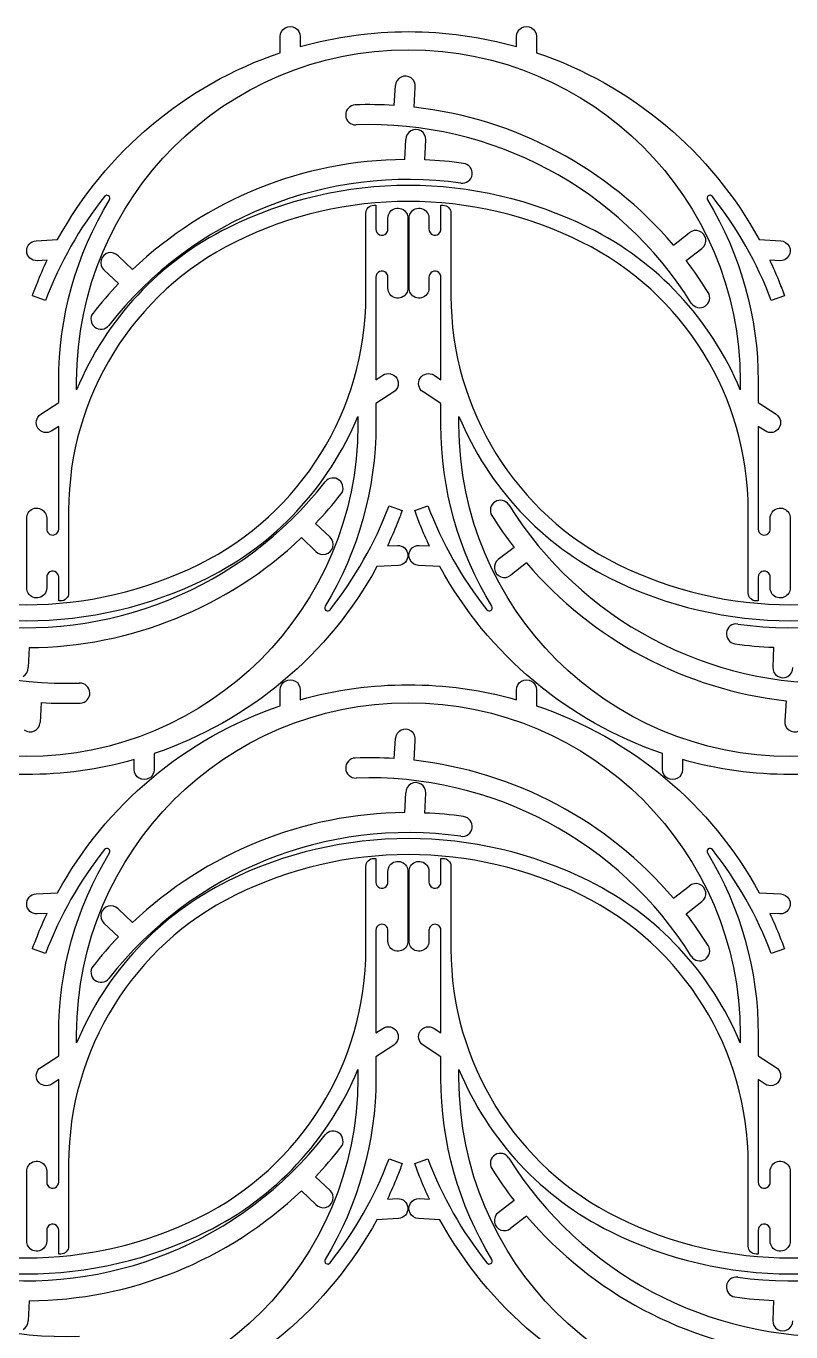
# Model space of a CAD drawing. Extents: x 5 to 3258, y 1 to 2262.
# Drawn here: x 1089 to 1632, y 1336 to 2262 of the extents above; entities that cross this region are included whole.
import ezdxf

# ---------------------------------------------------------------- set-up
doc = ezdxf.new("R2010")
doc.units = 0
doc.layers.add('Capa_1', color=7, linetype='CONTINUOUS')

msp = doc.modelspace()

# ---------------------------------------------------------------- linework, layer by layer
at = {"layer": 'Capa_1', "color": 7}
for points in [[(1269.495544, 2243.511748), (1269.495544, 2254.984296)], [(1437.03456, 2247.897682), (1437.03456, 2254.984296)], [(1451.207789, 2254.984296), (1451.207789, 2243.511748)], [(1350.230532, 2206.12214), (1351.113586, 2220.267827)], [(1364.354127, 2204.885199), (1365.237178, 2219.030888)], [(1357.899846, 2167.751546), (1358.500259, 2181.912047)], [(1372.075369, 2167.505394), (1372.675782, 2181.665895)], [(1335.855705, 2135.330079), (1337.273031, 2135.330079), (1337.273031, 2125.408791)], [(1383.439096, 2118.322176), (1383.439096, 2125.408791), (1383.439096, 2135.330079)], [(1330.186416, 2071.10931), (1330.186416, 2125.408791)], [(1390.52571, 2129.660759), (1390.52571, 2125.408791)], [(1548.316268, 2107.070794), (1559.549779, 2115.713045)], [(1096.323441, 2110.074602), (1111.576234, 2110.880718)], [(1557.239555, 2096.05349), (1568.473066, 2104.695741)], [(1104.148213, 2096.295078), (1097.071476, 2095.921131)], [(1164.72108, 2089.702258), (1154.452468, 2099.471388)], [(1623.631631, 2095.9215), (1616.55491, 2096.295474)], [(1154.695056, 2079.678047), (1144.426447, 2089.447178)], [(1337.273031, 2084.306457), (1337.273031, 2011.501106)], [(1103.000527, 2067.718674), (1093.666551, 2071.081443)], [(1378.49315, 2014.715594), (1378.493348, 2014.715991)], [(1378.493348, 2014.715991), (1383.439096, 2011.501106)], [(1595.627033, 2010.436523), (1595.627033, 2004.356123)], [(1608.382938, 2010.435758), (1608.382938, 1995.238429), (1608.384441, 1995.263941), (1621.053436, 1987.028643)], [(1349.943321, 2002.832759), (1337.274315, 1994.597461), (1337.272815, 1994.622973)], [(1383.439096, 1979.425276), (1383.439096, 1994.622605), (1383.437594, 1994.597093), (1370.768598, 2002.832391)], [(1099.649661, 1987.028274), (1112.318668, 1995.263572), (1112.320167, 1995.23806)], [(1396.195002, 1979.42451), (1396.195002, 1985.50491)], [(1112.319952, 1905.554577), (1112.319952, 1978.359928)], [(1613.328686, 1975.145043), (1608.382938, 1978.359928)], [(1613.328885, 1975.14544), (1613.328686, 1975.145043)], [(1119.406566, 1918.751723), (1119.406566, 1864.452243)], [(1346.592455, 1922.142359), (1355.926431, 1918.779591)], [(1364.785483, 1918.779222), (1374.119461, 1922.141991)], [(1294.488857, 1909.478494), (1304.757466, 1899.709363)], [(1284.462834, 1899.454283), (1294.731445, 1889.685153)], [(1345.44477, 1893.565956), (1352.521507, 1893.939902)], [(1368.190403, 1893.939534), (1375.267124, 1893.565559)], [(1435.239436, 1892.54645), (1424.005925, 1883.904198)], [(1444.162723, 1881.529146), (1432.929212, 1872.886895)], [(1608.382938, 1871.538857), (1608.382938, 1864.452243), (1608.382938, 1854.530955), (1606.965616, 1854.530955)], [(1113.737278, 1854.530955), (1112.319952, 1854.530955), (1112.319952, 1864.452243)], [(1601.296324, 1860.200274), (1601.296324, 1864.452243)], [(1091.284067, 1821.404995), (1090.683654, 1807.244494)], [(1619.337597, 1821.651147), (1618.737184, 1807.490646)], [(1269.495544, 1780.102655), (1269.495544, 1791.575204)], [(1437.03456, 1784.488589), (1437.03456, 1791.575204)], [(1451.207789, 1791.575204), (1451.207789, 1780.102655)], [(1100.019407, 1782.4778), (1099.136353, 1768.332113)], [(1628.124864, 1783.714741), (1627.241812, 1769.569052)], [(1350.230532, 1742.713047), (1351.113586, 1756.858734)], [(1364.354127, 1741.476106), (1365.237178, 1755.621795)], [(1180.097439, 1746.349285), (1180.097439, 1734.876737)], [(1540.614246, 1734.876737), (1540.614246, 1746.349285)], [(1357.899846, 1704.342453), (1358.500259, 1718.502954)], [(1372.075369, 1704.096301), (1372.675782, 1718.256802)], [(1335.855705, 1671.920986), (1337.273031, 1671.920986), (1337.273031, 1661.999698)], [(1383.439096, 1654.913084), (1383.439096, 1661.999698), (1383.439096, 1671.920986)], [(1330.186416, 1607.700217), (1330.186416, 1661.999698)], [(1390.52571, 1666.251666), (1390.52571, 1661.999698)], [(1548.316268, 1643.661701), (1559.549779, 1652.303952)], [(1096.323441, 1646.665509), (1111.576234, 1647.471626)], [(1557.239555, 1632.644397), (1568.473066, 1641.286648)], [(1104.148213, 1632.885985), (1097.071476, 1632.512038)], [(1164.72108, 1626.293165), (1154.452468, 1636.062295)], [(1623.631631, 1632.512407), (1616.55491, 1632.886381)], [(1154.695056, 1616.268954), (1144.426447, 1626.038085)], [(1337.273031, 1620.897364), (1337.273031, 1548.092013)], [(1103.000527, 1604.309581), (1093.666551, 1607.67235)], [(1378.49315, 1551.306501), (1378.493348, 1551.306898)], [(1378.493348, 1551.306898), (1383.439096, 1548.092013)], [(1349.943321, 1539.423666), (1337.274315, 1531.188369), (1337.272815, 1531.21388)], [(1383.439096, 1516.016183), (1383.439096, 1531.213512), (1383.437594, 1531.188), (1370.768598, 1539.423298)], [(1595.627033, 1547.02743), (1595.627033, 1540.94703)], [(1608.382938, 1547.026665), (1608.382938, 1531.829336), (1608.384441, 1531.854848), (1621.053436, 1523.61955)], [(1099.649661, 1523.619181), (1112.318668, 1531.854479), (1112.320167, 1531.828967)], [(1396.195002, 1516.015417), (1396.195002, 1522.095817)], [(1112.319952, 1442.145484), (1112.319952, 1514.950835), (1107.374218, 1511.73595)], [(1613.328686, 1511.73595), (1608.382938, 1514.950835)], [(1613.328885, 1511.736347), (1613.328686, 1511.73595)], [(1119.406566, 1455.34263), (1119.406566, 1401.04315)], [(1346.592455, 1458.733266), (1355.926431, 1455.370498)], [(1364.785483, 1455.370129), (1374.119461, 1458.732898)], [(1294.488857, 1446.069401), (1304.757466, 1436.30027)], [(1284.462834, 1436.04519), (1294.731445, 1426.27606)], [(1345.44477, 1430.156863), (1352.521507, 1430.530809)], [(1368.190403, 1430.530441), (1375.267124, 1430.156466)], [(1435.239436, 1429.137357), (1424.005925, 1420.495105)], [(1444.162723, 1418.120053), (1432.929212, 1409.477802)], [(1113.737278, 1391.121862), (1112.319952, 1391.121862), (1112.319952, 1401.04315)], [(1601.296324, 1396.791181), (1601.296324, 1401.04315)], [(1608.382938, 1408.129764), (1608.382938, 1401.04315), (1608.382938, 1391.121862), (1606.965616, 1391.121862)], [(1091.284067, 1357.995902), (1090.683654, 1343.835401)], [(1619.337597, 1358.242054), (1618.737184, 1344.081553)]]:
    msp.add_lwpolyline(points, dxfattribs=at)
for points in [[(1488.225455, 2119.355941)], [(1503.59658, 1870.505093)], [(1488.225455, 1655.946848)], [(1503.59658, 1407.096)]]:
    msp.add_lwpolyline(points, close=True, dxfattribs=at)
for points in [[(1269.495544, 2254.984296), (1269.495544, 2257.5161), (1270.846245, 2259.855584), (1273.038852, 2261.121486)], [(1273.038852, 2261.121486), (1275.231458, 2262.387388), (1277.932861, 2262.387388), (1280.125467, 2261.121486)], [(1280.125467, 2261.121486), (1282.318074, 2259.855584), (1283.668775, 2257.5161), (1283.668775, 2254.984296)], [(1283.668775, 2247.897682), (1333.81954, 2261.989916), (1386.883796, 2261.989916), (1437.03456, 2247.897682)], [(1437.03456, 2254.984296), (1437.03456, 2257.5161), (1438.385261, 2259.855583), (1440.577867, 2261.121484)], [(1440.577867, 2261.121484), (1442.770474, 2262.387386), (1445.471876, 2262.387386), (1447.664482, 2261.121484)], [(1447.664482, 2261.121484), (1449.857088, 2259.855583), (1451.207789, 2257.5161), (1451.207789, 2254.984296)], [(1283.668775, 2254.984296), (1283.668775, 2254.984296), (1283.668775, 2247.897682), (1283.668775, 2247.897682)], [(1111.576234, 2110.880718), (1145.696517, 2173.350446), (1202.070428, 2220.696967), (1269.495544, 2243.511748)], [(1125.07586, 2010.436523), (1125.100561, 2140.358174), (1230.429794, 2245.667384), (1360.351447, 2245.667384)], [(1360.351447, 2245.667384), (1490.273099, 2245.667384), (1595.602332, 2140.358174), (1595.627033, 2010.436523)], [(1451.207789, 2243.511748), (1518.632755, 2220.697006), (1575.006565, 2173.35063), (1609.126863, 2110.881087)], [(1355.141117, 2226.227894), (1352.815791, 2225.120118), (1351.274009, 2222.838541), (1351.113586, 2220.267827)], [(1362.306976, 2225.60031), (1360.20961, 2227.095424), (1357.466443, 2227.335669), (1355.141117, 2226.227894)], [(1365.237178, 2219.030888), (1365.526055, 2221.590352), (1364.404342, 2224.105197), (1362.306976, 2225.60031)], [(1322.676593, 2206.500199), (1318.765706, 2206.362862), (1315.706408, 2203.081532), (1315.842971, 2199.170618)], [(1350.230532, 2206.12214), (1341.057446, 2206.694784), (1331.861937, 2206.820953), (1322.676593, 2206.500199)], [(1315.842971, 2199.170618), (1315.979534, 2195.259704), (1319.26026, 2192.199757), (1323.171201, 2192.335547)], [(1560.94133, 2065.910927), (1509.958578, 2147.500382), (1419.321118, 2195.693174), (1323.171201, 2192.335547)], [(1548.316268, 2107.070794), (1501.63586, 2161.846257), (1435.868397, 2196.815437), (1364.354127, 2204.885199)], [(1362.101131, 2188.139106), (1359.858989, 2186.87144), (1358.48054, 2184.487662), (1358.500259, 2181.912047)], [(1369.293276, 2188.014217), (1367.096497, 2189.358963), (1364.343274, 2189.406771), (1362.101131, 2188.139106)], [(1372.675782, 2181.665895), (1372.784911, 2184.239272), (1371.490055, 2186.669471), (1369.293276, 2188.014217)], [(1397.545367, 2150.965852), (1302.273137, 2164.355489), (1207.09468, 2125.900896), (1147.862796, 2050.087546)], [(1357.899846, 2167.751546), (1285.933819, 2167.201268), (1216.871363, 2139.298225), (1164.72108, 2089.702258)], [(1488.225455, 2119.355941), (1407.661421, 2159.326892), (1313.041469, 2159.326892), (1232.477435, 2119.355941)], [(1399.517875, 2165.001208), (1390.416379, 2166.280336), (1381.258059, 2167.116051), (1372.075369, 2167.505394)], [(1405.547911, 2156.997472), (1406.092528, 2160.872686), (1403.392981, 2164.455825), (1399.517875, 2165.001208)], [(1397.545367, 2150.965852), (1401.420689, 2150.422002), (1405.003294, 2153.122257), (1405.547911, 2156.997472)], [(1144.836484, 2141.553172), (1127.155386, 2119.254225), (1113.042111, 2094.346308), (1103.000527, 2067.718674)], [(1147.716848, 2141.977492), (1146.795303, 2142.618797), (1145.533946, 2142.43298), (1144.836484, 2141.553172)], [(1148.319762, 2139.129153), (1148.902418, 2140.088855), (1148.638392, 2141.336188), (1147.716848, 2141.977492)], [(1483.186079, 2109.198781), (1405.796983, 2147.594522), (1314.905898, 2147.594522), (1237.516803, 2109.198781)], [(1572.986272, 2141.977885), (1572.064722, 2141.336588), (1571.800686, 2140.089257), (1572.383335, 2139.12955)], [(1575.866633, 2141.553541), (1575.169178, 2142.433355), (1573.907822, 2142.619182), (1572.986272, 2141.977885)], [(1617.702573, 2067.719043), (1607.660994, 2094.346676), (1593.547725, 2119.254592), (1575.866633, 2141.553541)], [(1112.320167, 2010.435389), (1112.320175, 2055.818952), (1124.772013, 2100.332616), (1148.319762, 2139.129153)], [(1330.186416, 2129.660759), (1330.186409, 2131.164353), (1330.783704, 2132.606366), (1331.846902, 2133.669571)], [(1331.846902, 2133.669571), (1332.910101, 2134.732775), (1334.352111, 2135.330078), (1335.855705, 2135.330079)], [(1345.776968, 2126.117452), (1345.776988, 2129.308049), (1347.90918, 2132.105221), (1350.985719, 2132.950688)], [(1350.985719, 2132.950688), (1354.062259, 2133.796156), (1357.324449, 2132.481421), (1358.954954, 2129.73891)], [(1361.757175, 2129.73891), (1363.38768, 2132.481419), (1366.64987, 2133.796152), (1369.726407, 2132.950685)], [(1369.726407, 2132.950685), (1372.802945, 2132.105218), (1374.935137, 2129.308048), (1374.935159, 2126.117452)], [(1383.439096, 2135.330079), (1383.439096, 2135.330079), (1384.856419, 2135.330079), (1384.856419, 2135.330079)], [(1384.856419, 2135.330079), (1386.360013, 2135.330079), (1387.802024, 2134.732776), (1388.865223, 2133.669572)], [(1388.865223, 2133.669572), (1389.928423, 2132.606367), (1390.525718, 2131.164354), (1390.52571, 2129.660759)], [(1572.383335, 2139.12955), (1595.931092, 2100.333006), (1608.382933, 2055.819331), (1608.382938, 2010.435758)], [(1330.186416, 2125.408791), (1330.186416, 2125.408791), (1330.186416, 2129.660759), (1330.186416, 2129.660759)], [(1337.273031, 2125.408791), (1337.273031, 2125.408791), (1337.273031, 2118.322176), (1337.273031, 2118.322176)], [(1345.776968, 2118.322176), (1345.776968, 2118.322176), (1345.776968, 2126.117452), (1345.776968, 2126.117452)], [(1358.954954, 2129.73891), (1359.606365, 2128.643236), (1359.950188, 2127.392144), (1359.950196, 2126.117452)], [(1359.950196, 2126.117452), (1359.950196, 2126.117452), (1359.950196, 2076.511181), (1359.950196, 2076.511181)], [(1360.761931, 2126.117452), (1360.761939, 2127.392144), (1361.105763, 2128.643236), (1361.757175, 2129.73891)], [(1360.761931, 2076.511181), (1360.761931, 2076.511181), (1360.761931, 2126.117452), (1360.761931, 2126.117452)], [(1374.935159, 2126.117452), (1374.935159, 2126.117452), (1374.935159, 2118.322176), (1374.935159, 2118.322176)], [(1390.52571, 2125.408791), (1390.52571, 2125.408791), (1390.52571, 2071.10931), (1390.52571, 2071.10931)], [(1232.477435, 2119.355941), (1183.944426, 2095.27682), (1145.786485, 2054.419353), (1125.07586, 2004.356123)], [(1337.273031, 2118.322176), (1337.273032, 2116.602417), (1338.30899, 2115.051997), (1339.897841, 2114.393873)], [(1339.897841, 2114.393873), (1341.486691, 2113.73575), (1343.315537, 2114.099529), (1344.531592, 2115.315581)], [(1344.531592, 2115.315581), (1345.328991, 2116.112979), (1345.776967, 2117.194484), (1345.776968, 2118.322176)], [(1374.935159, 2118.322176), (1374.935159, 2117.194484), (1375.383133, 2116.11298), (1376.180532, 2115.315581)], [(1376.180532, 2115.315581), (1377.396587, 2114.099527), (1379.225434, 2113.735746), (1380.814286, 2114.39387)], [(1380.814286, 2114.39387), (1382.403137, 2115.051994), (1383.439096, 2116.602416), (1383.439096, 2118.322176)], [(1595.627033, 2004.356123), (1574.916407, 2054.419354), (1536.758465, 2095.276821), (1488.225455, 2119.355941)], [(1566.634579, 2116.957293), (1564.222269, 2117.860034), (1561.510139, 2117.383724), (1559.549779, 2115.713045)], [(1571.16193, 2111.367514), (1570.780002, 2113.91473), (1569.046888, 2116.054552), (1566.634579, 2116.957293)], [(1089.625909, 2102.624123), (1089.419452, 2106.530471), (1092.417245, 2109.865281), (1096.323441, 2110.074602)], [(1237.516803, 2109.198781), (1165.168494, 2073.303969), (1119.406557, 1999.515053), (1119.406566, 1918.751723)], [(1601.296324, 1918.751723), (1601.296332, 1999.515055), (1555.534391, 2073.303971), (1483.186079, 2109.198781)], [(1568.473066, 2104.695741), (1570.514534, 2106.266279), (1571.543857, 2108.820298), (1571.16193, 2111.367514)], [(1609.126863, 2110.881087), (1609.126863, 2110.881087), (1624.379666, 2110.074999), (1624.379666, 2110.074999)], [(1624.379666, 2110.074999), (1626.907945, 2109.941375), (1629.172884, 2108.469081), (1630.321302, 2106.212715)], [(1630.321302, 2106.212715), (1631.46972, 2103.95635), (1631.327146, 2101.258708), (1629.947285, 2099.135966)], [(1097.071476, 2095.921131), (1093.164977, 2095.717538), (1089.832366, 2098.717775), (1089.625909, 2102.624123)], [(1097.192713, 2080.356602), (1099.347663, 2085.739312), (1101.667254, 2091.054637), (1104.148213, 2096.295078)], [(1142.449618, 2096.363503), (1141.803533, 2093.870135), (1142.560284, 2091.222493), (1144.426447, 2089.447178)], [(1147.536501, 2101.449466), (1145.043016, 2100.803831), (1143.095704, 2098.85687), (1142.449618, 2096.363503)], [(1154.452468, 2099.471388), (1152.677491, 2101.337872), (1150.029985, 2102.095102), (1147.536501, 2101.449466)], [(1572.96094, 2073.421651), (1568.09048, 2081.216008), (1562.84382, 2088.768877), (1557.239555, 2096.05349)], [(1616.55491, 2096.295474), (1618.833519, 2091.482412), (1620.976048, 2086.606095), (1622.979946, 2081.672331)], [(1629.947285, 2099.135966), (1628.567424, 2097.013224), (1626.15991, 2095.787876), (1623.631631, 2095.9215)], [(1339.89788, 2088.234691), (1338.309037, 2087.576589), (1337.273066, 2086.026201), (1337.273031, 2084.306457)], [(1344.531592, 2087.312967), (1343.315548, 2088.529008), (1341.486723, 2088.892793), (1339.89788, 2088.234691)], [(1345.776968, 2084.306457), (1345.776944, 2085.43412), (1345.328971, 2086.51559), (1344.531592, 2087.312967)], [(1376.180532, 2087.312967), (1375.383154, 2086.515589), (1374.935182, 2085.434119), (1374.935159, 2084.306457)], [(1380.814246, 2088.234694), (1379.225402, 2088.892796), (1377.396576, 2088.52901), (1376.180532, 2087.312967)], [(1383.439096, 2084.306457), (1383.439062, 2086.026202), (1382.40309, 2087.576592), (1380.814246, 2088.234694)], [(1093.666551, 2071.081443), (1094.787731, 2074.1935), (1095.963298, 2077.285693), (1097.192713, 2080.356602)], [(1154.695056, 2079.678047), (1148.360039, 2073.019144), (1142.352629, 2066.056075), (1136.694115, 2058.813517)], [(1350.985692, 2069.677896), (1347.909146, 2070.523378), (1345.776962, 2073.320574), (1345.776968, 2076.511181)], [(1345.776968, 2076.511181), (1345.776968, 2076.511181), (1345.776968, 2084.306457), (1345.776968, 2084.306457)], [(1359.950196, 2076.511181), (1359.950198, 2075.23647), (1359.606375, 2073.985357), (1358.954954, 2072.889666)], [(1361.757175, 2072.889666), (1361.105753, 2073.985357), (1360.761929, 2075.23647), (1360.761931, 2076.511181)], [(1374.935159, 2076.511181), (1374.935163, 2073.320575), (1372.802979, 2070.523381), (1369.726435, 2069.677899)], [(1374.935159, 2084.306457), (1374.935159, 2084.306457), (1374.935159, 2076.511181), (1374.935159, 2076.511181)], [(1383.439096, 2011.501106), (1383.439096, 2011.501106), (1383.439096, 2084.306457), (1383.439096, 2084.306457)], [(1622.979946, 2081.672331), (1624.402637, 2078.169563), (1625.755109, 2074.638684), (1627.036551, 2071.081811)], [(1212.076179, 1880.662252), (1284.424488, 1916.557065), (1330.186426, 1990.345981), (1330.186416, 2071.10931)], [(1358.954954, 2072.889666), (1357.324444, 2070.147147), (1354.062238, 2068.832413), (1350.985692, 2069.677896)], [(1369.726435, 2069.677899), (1366.64989, 2068.832417), (1363.387686, 2070.147149), (1361.757175, 2072.889666)], [(1390.52571, 2071.10931), (1390.525703, 1990.345979), (1436.287644, 1916.557062), (1508.635956, 1880.662252)], [(1570.705754, 2063.657673), (1574.024414, 2065.731412), (1575.034023, 2070.102582), (1572.96094, 2073.421651)], [(1627.036551, 2071.081811), (1627.036551, 2071.081811), (1617.702573, 2067.719043), (1617.702573, 2067.719043)], [(1136.694115, 2058.813517), (1134.285452, 2055.729326), (1134.832618, 2051.276569), (1137.916333, 2048.867295)], [(1560.94133, 2065.910927), (1563.015725, 2062.592678), (1567.387095, 2061.583933), (1570.705754, 2063.657673)], [(1137.916333, 2048.867295), (1141.000048, 2046.458022), (1145.452913, 2047.004307), (1147.862796, 2050.087546)], [(1112.320167, 1995.23806), (1112.320167, 1995.23806), (1112.320167, 2010.435389), (1112.320167, 2010.435389)], [(1125.07586, 2004.356123), (1125.07586, 2004.356123), (1125.07586, 2010.436523), (1125.07586, 2010.436523)], [(1337.273031, 2011.501106), (1337.273031, 2011.501106), (1342.218764, 2014.715991), (1342.218764, 2014.715991)], [(1342.218764, 2014.715991), (1345.499951, 2016.842046), (1349.88308, 2015.909054), (1352.013947, 2012.630991)], [(1352.013947, 2012.630991), (1354.144814, 2009.352927), (1353.218255, 2004.968434), (1349.943321, 2002.832759)], [(1370.768598, 2002.832391), (1367.497988, 2004.969776), (1366.574332, 2009.351053), (1368.703739, 2012.626864)], [(1368.703739, 2012.626864), (1370.833145, 2015.902675), (1375.212158, 2016.837008), (1378.49315, 2014.715594)], [(1337.272815, 1994.622973), (1337.272815, 1994.622973), (1337.272815, 1979.425644), (1337.272815, 1979.425644)], [(1097.579035, 1977.230043), (1095.448168, 1980.508106), (1096.374728, 1984.8926), (1099.649661, 1987.028274)], [(1217.115547, 1870.505093), (1265.648556, 1894.584213), (1303.806498, 1935.44168), (1324.517122, 1985.50491)], [(1324.517122, 1985.50491), (1324.517122, 1985.50491), (1324.517122, 1979.42451), (1324.517122, 1979.42451)], [(1396.195002, 1985.50491), (1416.905627, 1935.44168), (1455.06357, 1894.584213), (1503.59658, 1870.505093)], [(1621.053436, 1987.028643), (1624.324046, 1984.891257), (1625.247702, 1980.50998), (1623.118296, 1977.234169)], [(1089.241536, 1744.19365), (959.319883, 1744.19365), (853.99065, 1849.50286), (853.96595, 1979.42451)], [(1324.517122, 1979.42451), (1324.492422, 1849.50286), (1219.163189, 1744.19365), (1089.241536, 1744.19365)], [(1107.374218, 1975.145043), (1104.093032, 1973.018988), (1099.709902, 1973.951979), (1097.579035, 1977.230043)], [(1112.319952, 1978.359928), (1112.319952, 1978.359928), (1107.374218, 1975.145043), (1107.374218, 1975.145043)], [(1337.272815, 1979.425644), (1337.272807, 1934.042081), (1324.82097, 1889.528417), (1301.27322, 1850.73188)], [(1419.438699, 1850.731484), (1395.890942, 1889.528028), (1383.439101, 1934.041702), (1383.439096, 1979.425276)], [(1631.470588, 1744.19365), (1501.548935, 1744.19365), (1396.219702, 1849.50286), (1396.195002, 1979.42451)], [(1608.382938, 1978.359928), (1608.382938, 1978.359928), (1608.382938, 1905.554577), (1608.382938, 1905.554577)], [(1623.118296, 1977.234169), (1620.988889, 1973.958359), (1616.609877, 1973.024025), (1613.328885, 1975.14544)], [(1866.746174, 1979.42451), (1866.721474, 1849.50286), (1761.392241, 1744.19365), (1631.470588, 1744.19365)], [(1051.638547, 1838.190689), (1146.910776, 1824.801052), (1242.089234, 1863.255645), (1301.321117, 1939.068995)], [(1311.26758, 1940.289246), (1308.183866, 1942.698519), (1303.731001, 1942.152234), (1301.321117, 1939.068995)], [(1312.489798, 1930.343024), (1314.898462, 1933.427215), (1314.351295, 1937.879972), (1311.26758, 1940.289246)], [(1593.867599, 1838.190689), (1689.139828, 1824.801052), (1784.318286, 1863.255645), (1843.550169, 1939.068995)], [(1294.488857, 1909.478494), (1300.823874, 1916.137397), (1306.831284, 1923.100466), (1312.489798, 1930.343024)], [(1431.537661, 1922.689013), (1429.463265, 1926.007262), (1425.091896, 1927.016006), (1421.773236, 1924.942267)], [(889.308609, 1922.689013), (940.291361, 1841.099558), (1030.928821, 1792.906765), (1127.078738, 1796.264393)], [(1090.638029, 1916.971367), (1092.268539, 1919.713887), (1095.530744, 1921.02862), (1098.60729, 1920.183138)], [(1098.60729, 1920.183138), (1101.683836, 1919.337655), (1103.81602, 1916.54046), (1103.816015, 1913.349852)], [(1304.756498, 1848.307861), (1322.437597, 1870.606809), (1336.550871, 1895.514725), (1346.592455, 1922.142359)], [(1355.926431, 1918.779591), (1354.805252, 1915.667534), (1353.629684, 1912.57534), (1352.400269, 1909.504432)], [(1368.842088, 1908.188702), (1367.419397, 1911.69147), (1366.066925, 1915.22235), (1364.785483, 1918.779222)], [(1374.119461, 1922.141991), (1384.161041, 1895.514358), (1398.274309, 1870.606442), (1415.955402, 1848.307493)], [(1421.773236, 1924.942267), (1418.454577, 1922.868528), (1417.444968, 1918.497358), (1419.518051, 1915.178289)], [(1431.537661, 1922.689013), (1482.520413, 1841.099558), (1573.157873, 1792.906765), (1669.30779, 1796.264393)], [(1601.296324, 1864.452243), (1601.296324, 1864.452243), (1601.296324, 1918.751723), (1601.296324, 1918.751723)], [(1616.886875, 1913.349852), (1616.886872, 1916.540458), (1619.019055, 1919.337652), (1622.0956, 1920.183134)], [(1622.0956, 1920.183134), (1625.172144, 1921.028617), (1628.434349, 1919.713885), (1630.06486, 1916.971367)], [(1089.642786, 1913.349852), (1089.642784, 1914.624564), (1089.986607, 1915.875676), (1090.638029, 1916.971367)], [(1089.642786, 1863.743581), (1089.642786, 1863.743581), (1089.642786, 1913.349852), (1089.642786, 1913.349852)], [(1103.816015, 1913.349852), (1103.816015, 1913.349852), (1103.816015, 1905.554577), (1103.816015, 1905.554577)], [(1352.400269, 1909.504432), (1350.24532, 1904.121722), (1347.925729, 1898.806396), (1345.44477, 1893.565956)], [(1419.518051, 1915.178289), (1424.388511, 1907.383932), (1429.63517, 1899.831063), (1435.239436, 1892.54645)], [(1616.886875, 1905.554577), (1616.886875, 1905.554577), (1616.886875, 1913.349852), (1616.886875, 1913.349852)], [(1630.06486, 1916.971367), (1630.716282, 1915.875676), (1631.060105, 1914.624564), (1631.060104, 1913.349852)], [(1631.060104, 1913.349852), (1631.060104, 1913.349852), (1631.060104, 1863.743581), (1631.060104, 1863.743581)], [(1091.284067, 1821.404995), (1163.250095, 1821.955273), (1232.312551, 1849.858316), (1284.462834, 1899.454283)], [(1103.816015, 1905.554577), (1103.816038, 1904.426914), (1104.264012, 1903.345444), (1105.061391, 1902.548066)], [(1105.061391, 1902.548066), (1106.277435, 1901.332025), (1108.10626, 1900.968241), (1109.695103, 1901.626342)], [(1109.695103, 1901.626342), (1111.283945, 1902.284444), (1112.319916, 1903.834833), (1112.319952, 1905.554577)], [(1306.734295, 1892.793038), (1307.380381, 1895.286406), (1306.62363, 1897.934048), (1304.757466, 1899.709363)], [(1375.267124, 1893.565559), (1372.988515, 1898.378622), (1370.845986, 1903.254938), (1368.842088, 1908.188702)], [(1608.382938, 1905.554577), (1608.382973, 1903.834832), (1609.418944, 1902.284441), (1611.007788, 1901.626339)], [(1611.007788, 1901.626339), (1612.596632, 1900.968237), (1614.425459, 1901.332023), (1615.641502, 1902.548066)], [(1615.641502, 1902.548066), (1616.43888, 1903.345444), (1616.886853, 1904.426914), (1616.886875, 1905.554577)], [(1301.647413, 1887.707075), (1304.140897, 1888.35271), (1306.08821, 1890.299671), (1306.734295, 1892.793038)], [(1352.521507, 1893.939902), (1356.428005, 1894.143496), (1359.760617, 1891.143259), (1359.967074, 1887.23691)], [(1361.500732, 1883.648318), (1360.352314, 1885.904684), (1360.494889, 1888.602325), (1361.87475, 1890.725068)], [(1361.87475, 1890.725068), (1363.254611, 1892.84781), (1365.662124, 1894.073157), (1368.190403, 1893.939534)], [(966.406904, 1880.662252), (1043.795999, 1842.266512), (1134.687084, 1842.266512), (1212.076179, 1880.662252)], [(1294.731445, 1889.685153), (1296.506423, 1887.818669), (1299.153929, 1887.061439), (1301.647413, 1887.707075)], [(1359.967074, 1887.23691), (1360.173531, 1883.330562), (1357.175738, 1879.995752), (1353.269542, 1879.786432)], [(1367.442369, 1879.786035), (1364.914089, 1879.919658), (1362.64915, 1881.391952), (1361.500732, 1883.648318)], [(1424.005925, 1883.904198), (1421.964456, 1882.333661), (1420.935133, 1879.779642), (1421.317061, 1877.232426)], [(1444.162723, 1881.529146), (1490.843131, 1826.753683), (1556.610593, 1791.784503), (1628.124864, 1783.714741)], [(1508.635956, 1880.662252), (1586.025051, 1842.266512), (1676.916136, 1842.266512), (1754.305231, 1880.662252)], [(1105.061391, 1874.545452), (1104.263991, 1873.748054), (1103.816016, 1872.66655), (1103.816015, 1871.538857)], [(1103.816015, 1871.538857), (1103.816015, 1871.538857), (1103.816015, 1863.743581), (1103.816015, 1863.743581)], [(1109.695142, 1875.46716), (1108.106292, 1876.125284), (1106.277446, 1875.761505), (1105.061391, 1874.545452)], [(1112.319952, 1871.538857), (1112.319951, 1873.258616), (1111.283992, 1874.809037), (1109.695142, 1875.46716)], [(1112.319952, 1864.452243), (1112.319952, 1864.452243), (1112.319952, 1871.538857), (1112.319952, 1871.538857)], [(1338.016748, 1878.980315), (1303.896466, 1816.510588), (1247.522555, 1769.164067), (1180.097439, 1746.349285)], [(1353.269542, 1879.786432), (1353.269542, 1879.786432), (1338.016748, 1878.980315), (1338.016748, 1878.980315)], [(1382.695172, 1878.979946), (1382.695172, 1878.979946), (1367.442369, 1879.786035), (1367.442369, 1879.786035)], [(1540.614246, 1746.349285), (1473.18928, 1769.164028), (1416.815469, 1816.510403), (1382.695172, 1878.979946)], [(1421.317061, 1877.232426), (1421.698988, 1874.685209), (1423.432102, 1872.545388), (1425.844412, 1871.642647)], [(1425.844412, 1871.642647), (1428.256722, 1870.739905), (1430.968852, 1871.216216), (1432.929212, 1872.886895)], [(1611.007749, 1875.467163), (1609.418897, 1874.809039), (1608.382938, 1873.258618), (1608.382938, 1871.538857)], [(1615.641502, 1874.545452), (1614.425448, 1875.761507), (1612.596601, 1876.125287), (1611.007749, 1875.467163)], [(1616.886875, 1871.538857), (1616.886875, 1872.666549), (1616.438901, 1873.748054), (1615.641502, 1874.545452)], [(1616.886875, 1863.743581), (1616.886875, 1863.743581), (1616.886875, 1871.538857), (1616.886875, 1871.538857)], [(961.367528, 1870.505093), (1041.931561, 1830.534141), (1136.551513, 1830.534141), (1217.115547, 1870.505093)], [(1090.638029, 1860.122123), (1089.986617, 1861.217798), (1089.642794, 1862.468889), (1089.642786, 1863.743581)], [(1103.816015, 1863.743581), (1103.815995, 1860.552985), (1101.683802, 1857.755813), (1098.607263, 1856.910345)], [(1119.406566, 1864.452243), (1119.406566, 1864.452243), (1119.406566, 1860.200274), (1119.406566, 1860.200274)], [(1503.59658, 1870.505093), (1584.160613, 1830.534141), (1678.780565, 1830.534141), (1759.344599, 1870.505093)], [(1622.095627, 1856.910349), (1619.019089, 1857.755816), (1616.886897, 1860.552986), (1616.886875, 1863.743581)], [(1631.060104, 1863.743581), (1631.060095, 1862.468889), (1630.716272, 1861.217798), (1630.06486, 1860.122123)], [(1098.607263, 1856.910345), (1095.530724, 1856.064878), (1092.268533, 1857.379613), (1090.638029, 1860.122123)], [(1117.74608, 1856.191463), (1116.682882, 1855.128258), (1115.240872, 1854.530955), (1113.737278, 1854.530955)], [(1119.406566, 1860.200274), (1119.406574, 1858.69668), (1118.809279, 1857.254667), (1117.74608, 1856.191463)], [(1602.956811, 1856.191462), (1601.893612, 1857.254666), (1601.296317, 1858.69668), (1601.296324, 1860.200274)], [(1606.965616, 1854.530955), (1605.462021, 1854.530955), (1604.02001, 1855.128257), (1602.956811, 1856.191462)], [(1630.06486, 1860.122123), (1628.434354, 1857.379615), (1625.172165, 1856.064881), (1622.095627, 1856.910349)], [(1301.27322, 1850.73188), (1300.690564, 1849.772179), (1300.95459, 1848.524845), (1301.876135, 1847.883541)], [(1301.876135, 1847.883541), (1302.797679, 1847.242237), (1304.059036, 1847.428053), (1304.756498, 1848.307861)], [(1415.955402, 1848.307493), (1416.652856, 1847.427679), (1417.914212, 1847.241851), (1418.835762, 1847.883148)], [(1418.835762, 1847.883148), (1419.757312, 1848.524446), (1420.021348, 1849.771777), (1419.438699, 1850.731484)], [(1593.867599, 1838.190689), (1589.992276, 1838.734539), (1586.409671, 1836.034284), (1585.865055, 1832.159069)], [(1585.865055, 1832.159069), (1585.320438, 1828.283855), (1588.019984, 1824.700716), (1591.895091, 1824.155333)], [(1591.895091, 1824.155333), (1600.996586, 1822.876205), (1610.154907, 1822.04049), (1619.337597, 1821.651147)], [(1087.082782, 1801.017435), (1089.324925, 1802.285101), (1090.703373, 1804.668879), (1090.683654, 1807.244494)], [(1618.737184, 1807.490646), (1618.628054, 1804.917269), (1619.92291, 1802.48707), (1622.11969, 1801.142324)], [(1629.311834, 1801.017435), (1631.553977, 1802.285101), (1632.932425, 1804.668879), (1632.912706, 1807.244494)], [(1269.495544, 1791.575204), (1269.495544, 1794.107007), (1270.846245, 1796.446491), (1273.038852, 1797.712393)], [(1273.038852, 1797.712393), (1275.231458, 1798.978295), (1277.932861, 1798.978295), (1280.125467, 1797.712393)], [(1280.125467, 1797.712393), (1282.318074, 1796.446491), (1283.668775, 1794.107007), (1283.668775, 1791.575204)], [(1283.668775, 1784.488589), (1333.81954, 1798.580823), (1386.883796, 1798.580823), (1437.03456, 1784.488589)], [(1437.03456, 1791.575204), (1437.03456, 1794.107007), (1438.385261, 1796.44649), (1440.577867, 1797.712391)], [(1440.577867, 1797.712391), (1442.770474, 1798.978293), (1445.471876, 1798.978293), (1447.664482, 1797.712391)], [(1447.664482, 1797.712391), (1449.857088, 1796.44649), (1451.207789, 1794.107007), (1451.207789, 1791.575204)], [(1622.11969, 1801.142324), (1624.316469, 1799.797578), (1627.069691, 1799.74977), (1629.311834, 1801.017435)], [(1134.406967, 1789.429322), (1134.270404, 1793.340235), (1130.989678, 1796.400182), (1127.078738, 1796.264393)], [(1127.573346, 1782.099741), (1131.484232, 1782.237077), (1134.54353, 1785.518408), (1134.406967, 1789.429322)], [(1283.668775, 1791.575204), (1283.668775, 1791.575204), (1283.668775, 1784.488589), (1283.668775, 1784.488589)], [(1100.019407, 1782.4778), (1109.192493, 1781.905156), (1118.388002, 1781.778987), (1127.573346, 1782.099741)], [(1111.576234, 1647.471626), (1145.696517, 1709.941353), (1202.070428, 1757.287874), (1269.495544, 1780.102655)], [(1125.07586, 1547.02743), (1125.100561, 1676.949081), (1230.429794, 1782.258291), (1360.351447, 1782.258291)], [(1360.351447, 1782.258291), (1490.273099, 1782.258291), (1595.602332, 1676.949081), (1595.627033, 1547.02743)], [(1451.207789, 1780.102655), (1518.632755, 1757.287913), (1575.006565, 1709.941537), (1609.126863, 1647.471994)], [(1627.241812, 1769.569052), (1626.952936, 1767.009588), (1628.074648, 1764.494743), (1630.172015, 1762.99963)], [(1087.942963, 1762.99963), (1090.040329, 1761.504516), (1092.783496, 1761.264271), (1095.108822, 1762.372046)], [(1095.108822, 1762.372046), (1097.434148, 1763.479822), (1098.97593, 1765.761398), (1099.136353, 1768.332113)], [(1355.141117, 1762.818801), (1352.815791, 1761.711025), (1351.274009, 1759.429448), (1351.113586, 1756.858734)], [(1362.306976, 1762.191217), (1360.20961, 1763.686331), (1357.466443, 1763.926576), (1355.141117, 1762.818801)], [(1365.237178, 1755.621795), (1365.526055, 1758.181259), (1364.404342, 1760.696104), (1362.306976, 1762.191217)], [(1630.172015, 1762.99963), (1632.269381, 1761.504516), (1635.012548, 1761.264271), (1637.337874, 1762.372046)], [(1165.924208, 1741.963351), (1115.773443, 1727.871117), (1062.709187, 1727.871117), (1012.558422, 1741.963351)], [(1165.924208, 1734.876737), (1165.924208, 1734.876737), (1165.924208, 1741.963351), (1165.924208, 1741.963351)], [(1322.676593, 1743.091106), (1318.765706, 1742.953769), (1315.706408, 1739.672439), (1315.842971, 1735.761525)], [(1350.230532, 1742.713047), (1341.057446, 1743.285691), (1331.861937, 1743.41186), (1322.676593, 1743.091106)], [(1708.15326, 1741.963351), (1658.002495, 1727.871117), (1604.938239, 1727.871117), (1554.787474, 1741.963351)], [(1554.787474, 1741.963351), (1554.787474, 1741.963351), (1554.787474, 1734.876737), (1554.787474, 1734.876737)], [(1169.467515, 1728.739548), (1167.274909, 1730.00545), (1165.924208, 1732.344933), (1165.924208, 1734.876737)], [(1180.097439, 1734.876737), (1180.097439, 1732.344933), (1178.746737, 1730.00545), (1176.554131, 1728.739548)], [(1315.842971, 1735.761525), (1315.979534, 1731.850611), (1319.26026, 1728.790665), (1323.171201, 1728.926454)], [(1548.316268, 1643.661701), (1501.63586, 1698.437164), (1435.868397, 1733.406344), (1364.354127, 1741.476106)], [(1544.157553, 1728.739549), (1541.964947, 1730.005451), (1540.614246, 1732.344934), (1540.614246, 1734.876737)], [(1554.787474, 1734.876737), (1554.787474, 1732.344934), (1553.436773, 1730.005451), (1551.244167, 1728.739549)], [(1176.554131, 1728.739548), (1174.361524, 1727.473646), (1171.660122, 1727.473646), (1169.467515, 1728.739548)], [(1560.94133, 1602.501834), (1509.958578, 1684.091289), (1419.321118, 1732.284082), (1323.171201, 1728.926454)], [(1362.101131, 1724.730013), (1359.858989, 1723.462347), (1358.48054, 1721.078569), (1358.500259, 1718.502954)], [(1369.293276, 1724.605124), (1367.096497, 1725.94987), (1364.343274, 1725.997678), (1362.101131, 1724.730013)], [(1372.675782, 1718.256802), (1372.784911, 1720.83018), (1371.490055, 1723.260379), (1369.293276, 1724.605124)], [(1551.244167, 1728.739549), (1549.051561, 1727.473647), (1546.350159, 1727.473647), (1544.157553, 1728.739549)], [(1397.545367, 1687.55676), (1302.273137, 1700.946396), (1207.09468, 1662.491804), (1147.862796, 1586.678453)], [(1357.899846, 1704.342453), (1285.933819, 1703.792175), (1216.871363, 1675.889132), (1164.72108, 1626.293165)], [(1488.225455, 1655.946848), (1407.661421, 1695.917799), (1313.041469, 1695.917799), (1232.477435, 1655.946848)], [(1399.517875, 1701.592115), (1390.416379, 1702.871243), (1381.258059, 1703.706959), (1372.075369, 1704.096301)], [(1405.547911, 1693.588379), (1406.092528, 1697.463593), (1403.392981, 1701.046732), (1399.517875, 1701.592115)], [(1397.545367, 1687.55676), (1401.420689, 1687.012909), (1405.003294, 1689.713164), (1405.547911, 1693.588379)], [(1144.836484, 1678.144079), (1127.155386, 1655.845132), (1113.042111, 1630.937215), (1103.000527, 1604.309581)], [(1147.716848, 1678.568399), (1146.795303, 1679.209704), (1145.533946, 1679.023887), (1144.836484, 1678.144079)], [(1148.319762, 1675.72006), (1148.902418, 1676.679762), (1148.638392, 1677.927095), (1147.716848, 1678.568399)], [(1483.186079, 1645.789689), (1405.796983, 1684.185429), (1314.905898, 1684.185429), (1237.516803, 1645.789689)], [(1572.986272, 1678.568792), (1572.064722, 1677.927495), (1571.800686, 1676.680164), (1572.383335, 1675.720457)], [(1575.866633, 1678.144448), (1575.169178, 1679.024262), (1573.907822, 1679.210089), (1572.986272, 1678.568792)], [(1617.702573, 1604.30995), (1607.660994, 1630.937583), (1593.547725, 1655.845499), (1575.866633, 1678.144448)], [(1112.320167, 1547.026297), (1112.320175, 1592.409859), (1124.772013, 1636.923523), (1148.319762, 1675.72006)], [(1330.186416, 1666.251666), (1330.186409, 1667.75526), (1330.783704, 1669.197273), (1331.846902, 1670.260478)], [(1331.846902, 1670.260478), (1332.910101, 1671.323682), (1334.352111, 1671.920985), (1335.855705, 1671.920986)], [(1345.776968, 1662.708359), (1345.776988, 1665.898956), (1347.90918, 1668.696128), (1350.985719, 1669.541595)], [(1350.985719, 1669.541595), (1354.062259, 1670.387063), (1357.324449, 1669.072328), (1358.954954, 1666.329817)], [(1361.757175, 1666.329817), (1363.38768, 1669.072326), (1366.64987, 1670.387059), (1369.726407, 1669.541592)], [(1369.726407, 1669.541592), (1372.802945, 1668.696125), (1374.935137, 1665.898955), (1374.935159, 1662.708359)], [(1383.439096, 1671.920986), (1383.439096, 1671.920986), (1384.856419, 1671.920986), (1384.856419, 1671.920986)], [(1384.856419, 1671.920986), (1386.360013, 1671.920986), (1387.802024, 1671.323683), (1388.865223, 1670.260479)], [(1388.865223, 1670.260479), (1389.928423, 1669.197274), (1390.525718, 1667.755261), (1390.52571, 1666.251666)], [(1572.383335, 1675.720457), (1595.931092, 1636.923913), (1608.382933, 1592.410238), (1608.382938, 1547.026665)], [(1330.186416, 1661.999698), (1330.186416, 1661.999698), (1330.186416, 1666.251666), (1330.186416, 1666.251666)], [(1337.273031, 1661.999698), (1337.273031, 1661.999698), (1337.273031, 1654.913083), (1337.273031, 1654.913083)], [(1345.776968, 1654.913083), (1345.776968, 1654.913083), (1345.776968, 1662.708359), (1345.776968, 1662.708359)], [(1358.954954, 1666.329817), (1359.606365, 1665.234143), (1359.950188, 1663.983051), (1359.950196, 1662.708359)], [(1359.950196, 1662.708359), (1359.950196, 1662.708359), (1359.950196, 1613.102088), (1359.950196, 1613.102088)], [(1360.761931, 1662.708359), (1360.761939, 1663.983051), (1361.105763, 1665.234143), (1361.757175, 1666.329817)], [(1360.761931, 1613.102088), (1360.761931, 1613.102088), (1360.761931, 1662.708359), (1360.761931, 1662.708359)], [(1374.935159, 1662.708359), (1374.935159, 1662.708359), (1374.935159, 1654.913083), (1374.935159, 1654.913083)], [(1390.52571, 1661.999698), (1390.52571, 1661.999698), (1390.52571, 1607.700217), (1390.52571, 1607.700217)], [(1232.477435, 1655.946848), (1183.944426, 1631.867727), (1145.786485, 1591.01026), (1125.07586, 1540.94703)], [(1337.273031, 1654.913083), (1337.273032, 1653.193324), (1338.30899, 1651.642904), (1339.897841, 1650.98478)], [(1339.897841, 1650.98478), (1341.486691, 1650.326657), (1343.315537, 1650.690436), (1344.531592, 1651.906488)], [(1344.531592, 1651.906488), (1345.328991, 1652.703886), (1345.776967, 1653.785391), (1345.776968, 1654.913083)], [(1374.935159, 1654.913083), (1374.935159, 1653.785391), (1375.383133, 1652.703887), (1376.180532, 1651.906488)], [(1376.180532, 1651.906488), (1377.396587, 1650.690434), (1379.225434, 1650.326654), (1380.814286, 1650.984777)], [(1380.814286, 1650.984777), (1382.403137, 1651.642901), (1383.439096, 1653.193323), (1383.439096, 1654.913084)], [(1595.627033, 1540.94703), (1574.916407, 1591.010261), (1536.758465, 1631.867728), (1488.225455, 1655.946848)], [(1566.634579, 1653.5482), (1564.222269, 1654.450941), (1561.510139, 1653.974631), (1559.549779, 1652.303952)], [(1571.16193, 1647.958421), (1570.780002, 1650.505637), (1569.046888, 1652.645459), (1566.634579, 1653.5482)], [(1089.625909, 1639.21503), (1089.419452, 1643.121379), (1092.417245, 1646.456188), (1096.323441, 1646.665509)], [(1237.516803, 1645.789689), (1165.168494, 1609.894876), (1119.406557, 1536.10596), (1119.406566, 1455.34263)], [(1601.296324, 1455.34263), (1601.296332, 1536.105962), (1555.534391, 1609.894878), (1483.186079, 1645.789689)], [(1568.473066, 1641.286648), (1570.514534, 1642.857186), (1571.543857, 1645.411205), (1571.16193, 1647.958421)], [(1609.126863, 1647.471994), (1609.126863, 1647.471994), (1624.379666, 1646.665906), (1624.379666, 1646.665906)], [(1624.379666, 1646.665906), (1626.907945, 1646.532282), (1629.172884, 1645.059988), (1630.321302, 1642.803623)], [(1630.321302, 1642.803623), (1631.46972, 1640.547257), (1631.327146, 1637.849615), (1629.947285, 1635.726873)], [(1097.071476, 1632.512038), (1093.164977, 1632.308445), (1089.832366, 1635.308682), (1089.625909, 1639.21503)], [(1097.192713, 1616.947509), (1099.347663, 1622.330219), (1101.667254, 1627.645544), (1104.148213, 1632.885985)], [(1142.449618, 1632.95441), (1141.803533, 1630.461042), (1142.560284, 1627.8134), (1144.426447, 1626.038085)], [(1147.536501, 1638.040374), (1145.043016, 1637.394738), (1143.095704, 1635.447777), (1142.449618, 1632.95441)], [(1154.452468, 1636.062295), (1152.677491, 1637.928779), (1150.029985, 1638.686009), (1147.536501, 1638.040374)], [(1572.96094, 1610.012558), (1568.09048, 1617.806915), (1562.84382, 1625.359784), (1557.239555, 1632.644397)], [(1616.55491, 1632.886381), (1618.833519, 1628.073319), (1620.976048, 1623.197002), (1622.979946, 1618.263238)], [(1629.947285, 1635.726873), (1628.567424, 1633.604131), (1626.15991, 1632.378783), (1623.631631, 1632.512407)], [(1339.89788, 1624.825598), (1338.309037, 1624.167496), (1337.273066, 1622.617108), (1337.273031, 1620.897364)], [(1344.531592, 1623.903874), (1343.315548, 1625.119915), (1341.486723, 1625.4837), (1339.89788, 1624.825598)], [(1345.776968, 1620.897364), (1345.776944, 1622.025027), (1345.328971, 1623.106497), (1344.531592, 1623.903874)], [(1376.180532, 1623.903874), (1375.383154, 1623.106496), (1374.935182, 1622.025026), (1374.935159, 1620.897364)], [(1380.814246, 1624.825601), (1379.225402, 1625.483703), (1377.396576, 1625.119917), (1376.180532, 1623.903874)], [(1383.439096, 1620.897364), (1383.439062, 1622.617109), (1382.40309, 1624.167499), (1380.814246, 1624.825601)], [(1093.666551, 1607.67235), (1094.787731, 1610.784407), (1095.963298, 1613.8766), (1097.192713, 1616.947509)], [(1154.695056, 1616.268954), (1148.360039, 1609.610051), (1142.352629, 1602.646982), (1136.694115, 1595.404424)], [(1350.985692, 1606.268803), (1347.909146, 1607.114285), (1345.776962, 1609.911481), (1345.776968, 1613.102088)], [(1345.776968, 1613.102088), (1345.776968, 1613.102088), (1345.776968, 1620.897364), (1345.776968, 1620.897364)], [(1359.950196, 1613.102088), (1359.950198, 1611.827377), (1359.606375, 1610.576264), (1358.954954, 1609.480573)], [(1361.757175, 1609.480573), (1361.105753, 1610.576264), (1360.761929, 1611.827377), (1360.761931, 1613.102088)], [(1374.935159, 1613.102088), (1374.935163, 1609.911482), (1372.802979, 1607.114289), (1369.726435, 1606.268806)], [(1374.935159, 1620.897364), (1374.935159, 1620.897364), (1374.935159, 1613.102088), (1374.935159, 1613.102088)], [(1383.439096, 1548.092013), (1383.439096, 1548.092013), (1383.439096, 1620.897364), (1383.439096, 1620.897364)], [(1622.979946, 1618.263238), (1624.402637, 1614.76047), (1625.755109, 1611.229591), (1627.036551, 1607.672718)], [(1212.076179, 1417.253159), (1284.424488, 1453.147972), (1330.186426, 1526.936888), (1330.186416, 1607.700217)], [(1358.954954, 1609.480573), (1357.324444, 1606.738054), (1354.062238, 1605.42332), (1350.985692, 1606.268803)], [(1369.726435, 1606.268806), (1366.64989, 1605.423324), (1363.387686, 1606.738056), (1361.757175, 1609.480573)], [(1390.52571, 1607.700217), (1390.525703, 1526.936886), (1436.287644, 1453.147969), (1508.635956, 1417.253159)], [(1570.705754, 1600.24858), (1574.024414, 1602.322319), (1575.034023, 1606.693489), (1572.96094, 1610.012558)], [(1627.036551, 1607.672718), (1627.036551, 1607.672718), (1617.702573, 1604.30995), (1617.702573, 1604.30995)], [(1136.694115, 1595.404424), (1134.285452, 1592.320233), (1134.832618, 1587.867476), (1137.916333, 1585.458202)], [(1560.94133, 1602.501834), (1563.015725, 1599.183585), (1567.387095, 1598.17484), (1570.705754, 1600.24858)], [(1137.916333, 1585.458202), (1141.000048, 1583.048929), (1145.452913, 1583.595215), (1147.862796, 1586.678453)], [(1337.273031, 1548.092013), (1337.273031, 1548.092013), (1342.218764, 1551.306898), (1342.218764, 1551.306898)], [(1342.218764, 1551.306898), (1345.499951, 1553.432953), (1349.88308, 1552.499961), (1352.013947, 1549.221898)], [(1352.013947, 1549.221898), (1354.144814, 1545.943834), (1353.218255, 1541.559341), (1349.943321, 1539.423666)], [(1370.768598, 1539.423298), (1367.497988, 1541.560683), (1366.574332, 1545.94196), (1368.703739, 1549.217771)], [(1368.703739, 1549.217771), (1370.833145, 1552.493582), (1375.212158, 1553.427915), (1378.49315, 1551.306501)], [(1112.320167, 1531.828967), (1112.320167, 1531.828967), (1112.320167, 1547.026296), (1112.320167, 1547.026297)], [(1125.07586, 1540.94703), (1125.07586, 1540.94703), (1125.07586, 1547.02743), (1125.07586, 1547.02743)], [(1337.272815, 1531.21388), (1337.272815, 1531.21388), (1337.272815, 1516.016551), (1337.272815, 1516.016551)], [(1097.579035, 1513.82095), (1095.448168, 1517.099013), (1096.374728, 1521.483507), (1099.649661, 1523.619181)], [(1217.115547, 1407.096), (1265.648556, 1431.17512), (1303.806498, 1472.032587), (1324.517122, 1522.095817)], [(1324.517122, 1522.095817), (1324.517122, 1522.095817), (1324.517122, 1516.015417), (1324.517122, 1516.015417)], [(1396.195002, 1522.095817), (1416.905627, 1472.032587), (1455.06357, 1431.17512), (1503.59658, 1407.096)], [(1621.053436, 1523.61955), (1624.324046, 1521.482164), (1625.247702, 1517.100887), (1623.118296, 1513.825076)], [(1089.241536, 1280.784557), (959.319883, 1280.784557), (853.99065, 1386.093767), (853.96595, 1516.015417)], [(1324.517122, 1516.015417), (1324.492422, 1386.093767), (1219.163189, 1280.784557), (1089.241536, 1280.784557)], [(1107.374218, 1511.73595), (1104.093032, 1509.609895), (1099.709902, 1510.542887), (1097.579035, 1513.82095)], [(1337.272815, 1516.016551), (1337.272807, 1470.632988), (1324.82097, 1426.119324), (1301.27322, 1387.322787)], [(1419.438699, 1387.322391), (1395.890942, 1426.118935), (1383.439101, 1470.63261), (1383.439096, 1516.016183)], [(1631.470588, 1280.784557), (1501.548935, 1280.784557), (1396.219702, 1386.093767), (1396.195002, 1516.015417)], [(1608.382938, 1514.950835), (1608.382938, 1514.950835), (1608.382938, 1442.145484), (1608.382938, 1442.145484)], [(1623.118296, 1513.825076), (1620.988889, 1510.549266), (1616.609877, 1509.614932), (1613.328885, 1511.736347)], [(1866.746174, 1516.015417), (1866.721474, 1386.093767), (1761.392241, 1280.784557), (1631.470588, 1280.784557)], [(1051.638547, 1374.781596), (1146.910776, 1361.391959), (1242.089234, 1399.846552), (1301.321117, 1475.659902)], [(1311.26758, 1476.880153), (1308.183866, 1479.289426), (1303.731001, 1478.743141), (1301.321117, 1475.659902)], [(1312.489798, 1466.933931), (1314.898462, 1470.018123), (1314.351295, 1474.470879), (1311.26758, 1476.880153)], [(1593.867599, 1374.781596), (1689.139828, 1361.391959), (1784.318286, 1399.846552), (1843.550169, 1475.659902)], [(1294.488857, 1446.069401), (1300.823874, 1452.728304), (1306.831284, 1459.691373), (1312.489798, 1466.933931)], [(889.308609, 1459.27992), (940.291361, 1377.690465), (1030.928821, 1329.497672), (1127.078738, 1332.8553)], [(1090.638029, 1453.562274), (1092.268539, 1456.304794), (1095.530744, 1457.619527), (1098.60729, 1456.774045)], [(1098.60729, 1456.774045), (1101.683836, 1455.928562), (1103.81602, 1453.131367), (1103.816015, 1449.940759)], [(1304.756498, 1384.898769), (1322.437597, 1407.197716), (1336.550871, 1432.105632), (1346.592455, 1458.733266)], [(1355.926431, 1455.370498), (1354.805252, 1452.258441), (1353.629684, 1449.166247), (1352.400269, 1446.095339)], [(1368.842088, 1444.779609), (1367.419397, 1448.282377), (1366.066925, 1451.813257), (1364.785483, 1455.370129)], [(1374.119461, 1458.732898), (1384.161041, 1432.105265), (1398.274309, 1407.197349), (1415.955402, 1384.8984)], [(1421.773236, 1461.533174), (1418.454577, 1459.459435), (1417.444968, 1455.088265), (1419.518051, 1451.769196)], [(1431.537661, 1459.27992), (1429.463265, 1462.598169), (1425.091896, 1463.606914), (1421.773236, 1461.533174)], [(1431.537661, 1459.27992), (1482.520413, 1377.690465), (1573.157873, 1329.497672), (1669.30779, 1332.8553)], [(1601.296324, 1401.04315), (1601.296324, 1401.04315), (1601.296324, 1455.34263), (1601.296324, 1455.34263)], [(1616.886875, 1449.940759), (1616.886872, 1453.131366), (1619.019055, 1455.928559), (1622.0956, 1456.774041)], [(1622.0956, 1456.774041), (1625.172144, 1457.619524), (1628.434349, 1456.304792), (1630.06486, 1453.562274)], [(1089.642786, 1449.940759), (1089.642784, 1451.215471), (1089.986607, 1452.466583), (1090.638029, 1453.562274)], [(1089.642786, 1400.334489), (1089.642786, 1400.334489), (1089.642786, 1449.940759), (1089.642786, 1449.940759)], [(1103.816015, 1449.940759), (1103.816015, 1449.940759), (1103.816015, 1442.145484), (1103.816015, 1442.145484)], [(1352.400269, 1446.095339), (1350.24532, 1440.712629), (1347.925729, 1435.397303), (1345.44477, 1430.156863)], [(1419.518051, 1451.769196), (1424.388511, 1443.974839), (1429.63517, 1436.42197), (1435.239436, 1429.137357)], [(1616.886875, 1442.145484), (1616.886875, 1442.145484), (1616.886875, 1449.940759), (1616.886875, 1449.940759)], [(1630.06486, 1453.562274), (1630.716282, 1452.466583), (1631.060105, 1451.215471), (1631.060104, 1449.940759)], [(1631.060104, 1449.940759), (1631.060104, 1449.940759), (1631.060104, 1400.334489), (1631.060104, 1400.334489)], [(1091.284067, 1357.995902), (1163.250095, 1358.54618), (1232.312551, 1386.449224), (1284.462834, 1436.04519)], [(1103.816015, 1442.145484), (1103.816038, 1441.017821), (1104.264012, 1439.936351), (1105.061391, 1439.138974)], [(1105.061391, 1439.138974), (1106.277435, 1437.922932), (1108.10626, 1437.559148), (1109.695103, 1438.217249)], [(1109.695103, 1438.217249), (1111.283945, 1438.875351), (1112.319916, 1440.42574), (1112.319952, 1442.145484)], [(1306.734295, 1429.383945), (1307.380381, 1431.877313), (1306.62363, 1434.524956), (1304.757466, 1436.30027)], [(1375.267124, 1430.156466), (1372.988515, 1434.969529), (1370.845986, 1439.845845), (1368.842088, 1444.779609)], [(1608.382938, 1442.145484), (1608.382973, 1440.425739), (1609.418944, 1438.875348), (1611.007788, 1438.217246)], [(1611.007788, 1438.217246), (1612.596632, 1437.559144), (1614.425459, 1437.92293), (1615.641502, 1439.138974)], [(1615.641502, 1439.138974), (1616.43888, 1439.936351), (1616.886853, 1441.017821), (1616.886875, 1442.145484)], [(1301.647413, 1424.297982), (1304.140897, 1424.943617), (1306.08821, 1426.890578), (1306.734295, 1429.383945)], [(1352.521507, 1430.530809), (1356.428005, 1430.734403), (1359.760617, 1427.734166), (1359.967074, 1423.827817)], [(1361.500732, 1420.239225), (1360.352314, 1422.495591), (1360.494889, 1425.193232), (1361.87475, 1427.315975)], [(1361.87475, 1427.315975), (1363.254611, 1429.438717), (1365.662124, 1430.664064), (1368.190403, 1430.530441)], [(1294.731445, 1426.27606), (1296.506423, 1424.409576), (1299.153929, 1423.652346), (1301.647413, 1424.297982)], [(1359.967074, 1423.827817), (1360.173531, 1419.921469), (1357.175738, 1416.586659), (1353.269542, 1416.377339)], [(1367.442369, 1416.376942), (1364.914089, 1416.510565), (1362.64915, 1417.982859), (1361.500732, 1420.239225)], [(1424.005925, 1420.495105), (1421.964456, 1418.924568), (1420.935133, 1416.370549), (1421.317061, 1413.823333)], [(1444.162723, 1418.120053), (1490.843131, 1363.34459), (1556.610593, 1328.37541), (1628.124864, 1320.305648)], [(966.406904, 1417.253159), (1043.795999, 1378.857419), (1134.687084, 1378.857419), (1212.076179, 1417.253159)], [(1105.061391, 1411.136359), (1104.263991, 1410.338961), (1103.816016, 1409.257457), (1103.816015, 1408.129764)], [(1109.695142, 1412.058067), (1108.106292, 1412.716191), (1106.277446, 1412.352412), (1105.061391, 1411.136359)], [(1112.319952, 1408.129764), (1112.319951, 1409.849523), (1111.283992, 1411.399944), (1109.695142, 1412.058067)], [(1338.016748, 1415.571222), (1303.896466, 1353.101495), (1247.522555, 1305.754974), (1180.097439, 1282.940192)], [(1353.269542, 1416.377339), (1353.269542, 1416.377339), (1338.016748, 1415.571222), (1338.016748, 1415.571222)], [(1382.695172, 1415.570854), (1382.695172, 1415.570854), (1367.442369, 1416.376942), (1367.442369, 1416.376942)], [(1540.614246, 1282.940192), (1473.18928, 1305.754935), (1416.815469, 1353.101311), (1382.695172, 1415.570854)], [(1421.317061, 1413.823333), (1421.698988, 1411.276116), (1423.432102, 1409.136295), (1425.844412, 1408.233554)], [(1425.844412, 1408.233554), (1428.256722, 1407.330813), (1430.968852, 1407.807123), (1432.929212, 1409.477802)], [(1508.635956, 1417.253159), (1586.025051, 1378.857419), (1676.916136, 1378.857419), (1754.305231, 1417.253159)], [(1611.007749, 1412.05807), (1609.418897, 1411.399946), (1608.382938, 1409.849525), (1608.382938, 1408.129764)], [(1615.641502, 1411.136359), (1614.425448, 1412.352414), (1612.596601, 1412.716194), (1611.007749, 1412.05807)], [(1616.886875, 1408.129764), (1616.886875, 1409.257456), (1616.438901, 1410.338961), (1615.641502, 1411.136359)], [(961.367528, 1407.096), (1041.931561, 1367.125048), (1136.551513, 1367.125048), (1217.115547, 1407.096)], [(1090.638029, 1396.71303), (1089.986617, 1397.808705), (1089.642794, 1399.059796), (1089.642786, 1400.334489)], [(1103.816015, 1400.334489), (1103.815995, 1397.143892), (1101.683802, 1394.34672), (1098.607263, 1393.501252)], [(1103.816015, 1408.129764), (1103.816015, 1408.129764), (1103.816015, 1400.334489), (1103.816015, 1400.334489)], [(1112.319952, 1401.04315), (1112.319952, 1401.04315), (1112.319952, 1408.129764), (1112.319952, 1408.129764)], [(1119.406566, 1401.04315), (1119.406566, 1401.04315), (1119.406566, 1396.791181), (1119.406566, 1396.791181)], [(1503.59658, 1407.096), (1584.160613, 1367.125048), (1678.780565, 1367.125048), (1759.344599, 1407.096)], [(1616.886875, 1400.334489), (1616.886875, 1400.334489), (1616.886875, 1408.129764), (1616.886875, 1408.129764)], [(1622.095627, 1393.501256), (1619.019089, 1394.346723), (1616.886897, 1397.143893), (1616.886875, 1400.334489)], [(1631.060104, 1400.334489), (1631.060095, 1399.059796), (1630.716272, 1397.808705), (1630.06486, 1396.71303)], [(1098.607263, 1393.501252), (1095.530724, 1392.655785), (1092.268533, 1393.97052), (1090.638029, 1396.71303)], [(1117.74608, 1392.78237), (1116.682882, 1391.719165), (1115.240872, 1391.121862), (1113.737278, 1391.121862)], [(1119.406566, 1396.791181), (1119.406574, 1395.287587), (1118.809279, 1393.845574), (1117.74608, 1392.78237)], [(1602.956811, 1392.782369), (1601.893612, 1393.845573), (1601.296317, 1395.287587), (1601.296324, 1396.791181)], [(1606.965616, 1391.121862), (1605.462021, 1391.121862), (1604.02001, 1391.719164), (1602.956811, 1392.782369)], [(1630.06486, 1396.71303), (1628.434354, 1393.970522), (1625.172165, 1392.655789), (1622.095627, 1393.501256)], [(1301.27322, 1387.322787), (1300.690564, 1386.363086), (1300.95459, 1385.115753), (1301.876135, 1384.474448)], [(1301.876135, 1384.474448), (1302.797679, 1383.833144), (1304.059036, 1384.01896), (1304.756498, 1384.898769)], [(1415.955402, 1384.8984), (1416.652856, 1384.018586), (1417.914212, 1383.832758), (1418.835762, 1384.474056)], [(1418.835762, 1384.474056), (1419.757312, 1385.115353), (1420.021348, 1386.362684), (1419.438699, 1387.322391)], [(1593.867599, 1374.781596), (1589.992276, 1375.325446), (1586.409671, 1372.625191), (1585.865055, 1368.749977)], [(1585.865055, 1368.749977), (1585.320438, 1364.874762), (1588.019984, 1361.291623), (1591.895091, 1360.74624)], [(1591.895091, 1360.74624), (1600.996586, 1359.467112), (1610.154907, 1358.631397), (1619.337597, 1358.242054)], [(1087.082782, 1337.608342), (1089.324925, 1338.876008), (1090.703373, 1341.259786), (1090.683654, 1343.835401)], [(1618.737184, 1344.081553), (1618.628054, 1341.508176), (1619.92291, 1339.077977), (1622.11969, 1337.733231)], [(1629.311834, 1337.608342), (1631.553977, 1338.876008), (1632.932425, 1341.259786), (1632.912706, 1343.835401)], [(1622.11969, 1337.733231), (1624.316469, 1336.388485), (1627.069691, 1336.340677), (1629.311834, 1337.608342)]]:
    msp.add_open_spline(points, degree=3, dxfattribs=at)

doc.saveas('drawing.dxf')
